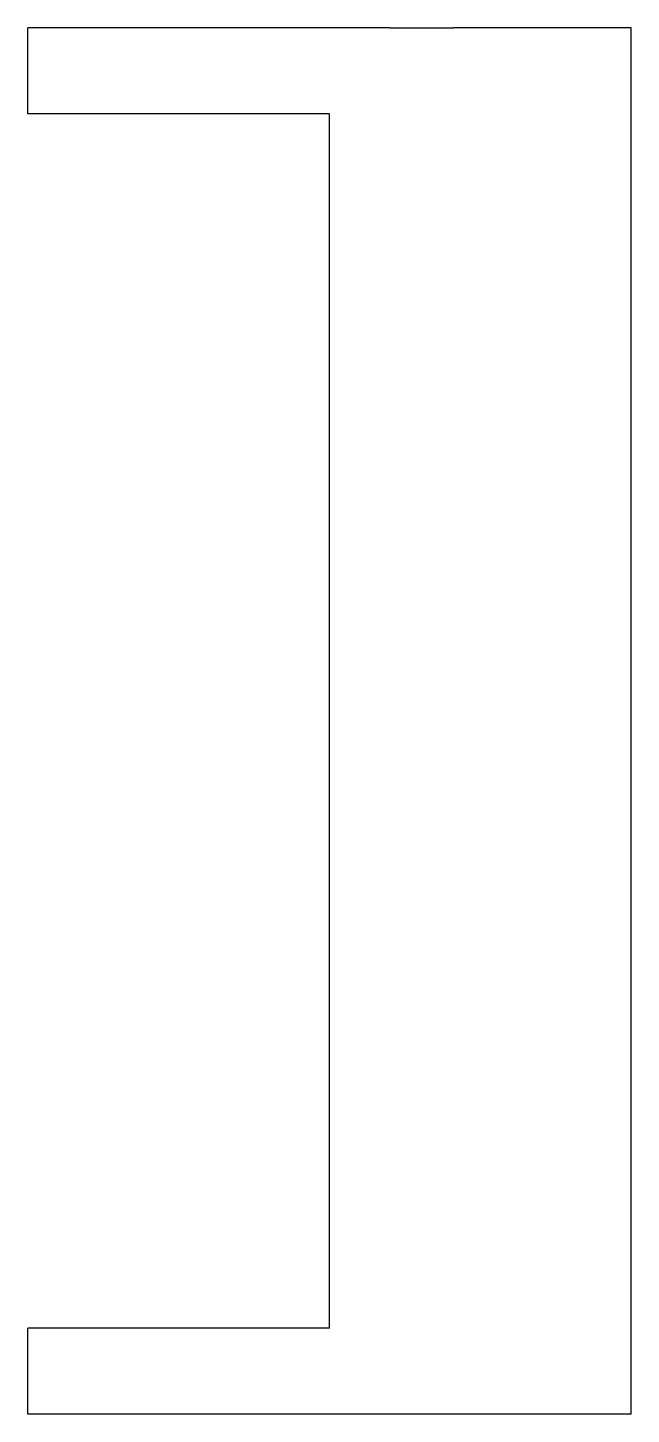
# Model space of a CAD drawing. Header units: metres. Extents: x 0 to 28, y -64.4 to 0.
import ezdxf

# ---------------------------------------------------------------- set-up
doc = ezdxf.new("R2010")
doc.units = ezdxf.units.M

msp = doc.modelspace()

# ---------------------------------------------------------------- linework, layer by layer
for points in [[(0, -4), (0, -3.92), (0, -3.84), (0, -3.76), (0, -3.68), (0, -3.6), (0, -3.52), (0, -3.44), (0, -3.36), (0, -3.28), (0, -3.2), (0, -3.12), (0, -3.04), (0, -2.96), (0, -2.88), (0, -2.8), (0, -2.72), (0, -2.64), (0, -2.56), (0, -2.48), (0, -2.4), (0, -2.32), (0, -2.24), (0, -2.16), (0, -2.08), (0, -2), (0, -1.92), (0, -1.84), (0, -1.76), (0, -1.68), (0, -1.6), (0, -1.52), (0, -1.44), (0, -1.36), (0, -1.28), (0, -1.2), (0, -1.12), (0, -1.04), (0, -0.96), (0, -0.88), (0, -0.8), (0, -0.72), (0, -0.64), (0, -0.56), (0, -0.48), (0, -0.4), (0, -0.32), (0, -0.24), (0, -0.16), (0, -0.08), (0, 0)], [(5, 0), (4.843, 0), (4.686, 0), (4.53, 0), (4.374, 0), (4.219, 0), (4.064, 0), (3.91, 0), (3.758, 0), (3.607, 0), (3.456, 0), (3.307, 0), (3.162, 0), (3.017, 0), (2.872, 0), (2.732, 0), (2.595, 0), (2.458, 0), (2.322, 0), (2.194, 0), (2.065, 0), (1.937, 0), (1.816, 0), (1.699, 0), (1.582, 0), (1.464, 0), (1.36, 0), (1.255, 0), (1.151, 0), (1.052, 0), (0.961, 0), (0.87, 0), (0.779, 0), (0.701, 0), (0.625, 0), (0.549, 0), (0.478, 0), (0.418, 0), (0.358, 0), (0.298, 0), (0.25, 0), (0.206, 0), (0.163, 0), (0.122, 0), (0.095, 0), (0.069, 0), (0.043, 0), (0.026, 0), (0.018, 0), (0.009, 0), (0, 0)], [(16.804, 0), (16.568, 0), (16.332, 0), (16.096, 0), (15.86, 0), (15.623, 0), (15.387, 0), (15.151, 0), (14.915, 0), (14.679, 0), (14.443, 0), (14.207, 0), (13.971, 0), (13.735, 0), (13.499, 0), (13.263, 0), (13.027, 0), (12.791, 0), (12.554, 0), (12.318, 0), (12.082, 0), (11.846, 0), (11.61, 0), (11.374, 0), (11.138, 0), (10.902, 0), (10.666, 0), (10.43, 0), (10.194, 0), (9.958, 0), (9.722, 0), (9.485, 0), (9.249, 0), (9.013, 0), (8.777, 0), (8.541, 0), (8.305, 0), (8.069, 0), (7.833, 0), (7.597, 0), (7.361, 0), (7.125, 0), (6.889, 0), (6.653, 0), (6.416, 0), (6.18, 0), (5.944, 0), (5.708, 0), (5.472, 0), (5.236, 0), (5, 0)], [(16.804, 0), (16.865, 0), (16.926, 0), (16.986, 0), (17.047, 0), (17.108, 0), (17.169, 0), (17.23, 0), (17.29, 0), (17.351, 0), (17.412, 0), (17.472, 0), (17.533, 0), (17.593, 0), (17.654, 0), (17.714, 0), (17.775, 0), (17.835, 0), (17.896, 0), (17.956, 0), (18.016, 0), (18.076, 0), (18.136, 0), (18.196, 0), (18.256, 0), (18.316, 0), (18.375, 0), (18.435, 0), (18.494, 0), (18.554, 0), (18.613, 0), (18.672, 0), (18.732, 0), (18.79, 0), (18.849, 0), (18.908, 0), (18.967, 0), (19.025, 0), (19.084, 0), (19.142, 0), (19.2, 0), (19.258, 0), (19.316, 0), (19.374, 0), (19.431, 0), (19.488, 0), (19.546, 0), (19.603, 0), (19.659, 0), (19.716, 0), (19.773, 0)], [(28, 0), (27.984, 0), (27.967, 0), (27.951, 0), (27.921, 0), (27.872, 0), (27.824, 0), (27.775, 0), (27.7, 0), (27.62, 0), (27.54, 0), (27.452, 0), (27.342, 0), (27.233, 0), (27.123, 0), (26.994, 0), (26.856, 0), (26.719, 0), (26.578, 0), (26.416, 0), (26.254, 0), (26.091, 0), (25.917, 0), (25.733, 0), (25.549, 0), (25.364, 0), (25.162, 0), (24.96, 0), (24.757, 0), (24.549, 0), (24.332, 0), (24.115, 0), (23.899, 0), (23.673, 0), (23.446, 0), (23.22, 0), (22.991, 0), (22.759, 0), (22.526, 0), (22.293, 0), (22.06, 0), (21.826, 0), (21.592, 0), (21.359, 0), (21.128, 0), (20.898, 0), (20.667, 0), (20.441, 0), (20.219, 0), (19.996, 0), (19.773, 0)], [(28, -64.4), (28, -63.112), (28, -61.824), (28, -60.536), (28, -59.248), (28, -57.96), (28, -56.672), (28, -55.384), (28, -54.096), (28, -52.808), (28, -51.52), (28, -50.232), (28, -48.944), (28, -47.656), (28, -46.368), (28, -45.08), (28, -43.792), (28, -42.504), (28, -41.216), (28, -39.928), (28, -38.64), (28, -37.352), (28, -36.064), (28, -34.776), (28, -33.488), (28, -32.2), (28, -30.912), (28, -29.624), (28, -28.336), (28, -27.048), (28, -25.76), (28, -24.472), (28, -23.184), (28, -21.896), (28, -20.608), (28, -19.32), (28, -18.032), (28, -16.744), (28, -15.456), (28, -14.168), (28, -12.88), (28, -11.592), (28, -10.304), (28, -9.016), (28, -7.728), (28, -6.44), (28, -5.152), (28, -3.864), (28, -2.576), (28, -1.288), (28, 0)], [(5, -4), (4.843, -4), (4.686, -4), (4.53, -4), (4.374, -4), (4.219, -4), (4.064, -4), (3.91, -4), (3.758, -4), (3.607, -4), (3.456, -4), (3.307, -4), (3.162, -4), (3.017, -4), (2.872, -4), (2.732, -4), (2.595, -4), (2.458, -4), (2.322, -4), (2.194, -4), (2.065, -4), (1.937, -4), (1.816, -4), (1.699, -4), (1.582, -4), (1.464, -4), (1.36, -4), (1.255, -4), (1.151, -4), (1.052, -4), (0.961, -4), (0.87, -4), (0.779, -4), (0.701, -4), (0.625, -4), (0.549, -4), (0.478, -4), (0.418, -4), (0.358, -4), (0.298, -4), (0.25, -4), (0.206, -4), (0.163, -4), (0.122, -4), (0.095, -4), (0.069, -4), (0.043, -4), (0.026, -4), (0.018, -4), (0.009, -4), (0, -4)], [(14, -4), (13.82, -4), (13.64, -4), (13.46, -4), (13.28, -4), (13.1, -4), (12.92, -4), (12.74, -4), (12.56, -4), (12.38, -4), (12.2, -4), (12.02, -4), (11.84, -4), (11.66, -4), (11.48, -4), (11.3, -4), (11.12, -4), (10.94, -4), (10.76, -4), (10.58, -4), (10.4, -4), (10.22, -4), (10.04, -4), (9.86, -4), (9.68, -4), (9.5, -4), (9.32, -4), (9.14, -4), (8.96, -4), (8.78, -4), (8.6, -4), (8.42, -4), (8.24, -4), (8.06, -4), (7.88, -4), (7.7, -4), (7.52, -4), (7.34, -4), (7.16, -4), (6.98, -4), (6.8, -4), (6.62, -4), (6.44, -4), (6.26, -4), (6.08, -4), (5.9, -4), (5.72, -4), (5.54, -4), (5.36, -4), (5.18, -4), (5, -4)], [(14, -60.4), (14, -59.272), (14, -58.144), (14, -57.016), (14, -55.888), (14, -54.76), (14, -53.632), (14, -52.504), (14, -51.376), (14, -50.248), (14, -49.12), (14, -47.992), (14, -46.864), (14, -45.736), (14, -44.608), (14, -43.48), (14, -42.352), (14, -41.224), (14, -40.096), (14, -38.968), (14, -37.84), (14, -36.712), (14, -35.584), (14, -34.456), (14, -33.328), (14, -32.2), (14, -31.072), (14, -29.944), (14, -28.816), (14, -27.688), (14, -26.56), (14, -25.432), (14, -24.304), (14, -23.176), (14, -22.048), (14, -20.92), (14, -19.792), (14, -18.664), (14, -17.536), (14, -16.408), (14, -15.28), (14, -14.152), (14, -13.024), (14, -11.896), (14, -10.768), (14, -9.64), (14, -8.512), (14, -7.384), (14, -6.256), (14, -5.128), (14, -4)], [(0, -64.4), (0, -64.32), (0, -64.24), (0, -64.16), (0, -64.08), (0, -64), (0, -63.92), (0, -63.84), (0, -63.76), (0, -63.68), (0, -63.6), (0, -63.52), (0, -63.44), (0, -63.36), (0, -63.28), (0, -63.2), (0, -63.12), (0, -63.04), (0, -62.96), (0, -62.88), (0, -62.8), (0, -62.72), (0, -62.64), (0, -62.56), (0, -62.48), (0, -62.4), (0, -62.32), (0, -62.24), (0, -62.16), (0, -62.08), (0, -62), (0, -61.92), (0, -61.84), (0, -61.76), (0, -61.68), (0, -61.6), (0, -61.52), (0, -61.44), (0, -61.36), (0, -61.28), (0, -61.2), (0, -61.12), (0, -61.04), (0, -60.96), (0, -60.88), (0, -60.8), (0, -60.72), (0, -60.64), (0, -60.56), (0, -60.48), (0, -60.4)], [(5, -60.4), (4.843, -60.4), (4.686, -60.4), (4.53, -60.4), (4.374, -60.4), (4.219, -60.4), (4.064, -60.4), (3.91, -60.4), (3.758, -60.4), (3.607, -60.4), (3.456, -60.4), (3.307, -60.4), (3.162, -60.4), (3.017, -60.4), (2.872, -60.4), (2.732, -60.4), (2.595, -60.4), (2.458, -60.4), (2.322, -60.4), (2.194, -60.4), (2.065, -60.4), (1.937, -60.4), (1.816, -60.4), (1.699, -60.4), (1.582, -60.4), (1.464, -60.4), (1.36, -60.4), (1.255, -60.4), (1.151, -60.4), (1.052, -60.4), (0.961, -60.4), (0.87, -60.4), (0.779, -60.4), (0.701, -60.4), (0.625, -60.4), (0.549, -60.4), (0.478, -60.4), (0.418, -60.4), (0.358, -60.4), (0.298, -60.4), (0.25, -60.4), (0.206, -60.4), (0.163, -60.4), (0.122, -60.4), (0.095, -60.4), (0.069, -60.4), (0.043, -60.4), (0.026, -60.4), (0.018, -60.4), (0.009, -60.4), (0, -60.4)], [(14, -60.4), (13.82, -60.4), (13.64, -60.4), (13.46, -60.4), (13.28, -60.4), (13.1, -60.4), (12.92, -60.4), (12.74, -60.4), (12.56, -60.4), (12.38, -60.4), (12.2, -60.4), (12.02, -60.4), (11.84, -60.4), (11.66, -60.4), (11.48, -60.4), (11.3, -60.4), (11.12, -60.4), (10.94, -60.4), (10.76, -60.4), (10.58, -60.4), (10.4, -60.4), (10.22, -60.4), (10.04, -60.4), (9.86, -60.4), (9.68, -60.4), (9.5, -60.4), (9.32, -60.4), (9.14, -60.4), (8.96, -60.4), (8.78, -60.4), (8.6, -60.4), (8.42, -60.4), (8.24, -60.4), (8.06, -60.4), (7.88, -60.4), (7.7, -60.4), (7.52, -60.4), (7.34, -60.4), (7.16, -60.4), (6.98, -60.4), (6.8, -60.4), (6.62, -60.4), (6.44, -60.4), (6.26, -60.4), (6.08, -60.4), (5.9, -60.4), (5.72, -60.4), (5.54, -60.4), (5.36, -60.4), (5.18, -60.4), (5, -60.4)], [(5, -64.4), (4.843, -64.4), (4.686, -64.4), (4.53, -64.4), (4.374, -64.4), (4.219, -64.4), (4.064, -64.4), (3.91, -64.4), (3.758, -64.4), (3.607, -64.4), (3.456, -64.4), (3.307, -64.4), (3.162, -64.4), (3.017, -64.4), (2.872, -64.4), (2.732, -64.4), (2.595, -64.4), (2.458, -64.4), (2.322, -64.4), (2.194, -64.4), (2.065, -64.4), (1.937, -64.4), (1.816, -64.4), (1.699, -64.4), (1.582, -64.4), (1.464, -64.4), (1.36, -64.4), (1.255, -64.4), (1.151, -64.4), (1.052, -64.4), (0.961, -64.4), (0.87, -64.4), (0.779, -64.4), (0.701, -64.4), (0.625, -64.4), (0.549, -64.4), (0.478, -64.4), (0.418, -64.4), (0.358, -64.4), (0.298, -64.4), (0.25, -64.4), (0.206, -64.4), (0.163, -64.4), (0.122, -64.4), (0.095, -64.4), (0.069, -64.4), (0.043, -64.4), (0.026, -64.4), (0.018, -64.4), (0.009, -64.4), (0, -64.4)], [(16.804, -64.4), (16.568, -64.4), (16.332, -64.4), (16.096, -64.4), (15.86, -64.4), (15.623, -64.4), (15.387, -64.4), (15.151, -64.4), (14.915, -64.4), (14.679, -64.4), (14.443, -64.4), (14.207, -64.4), (13.971, -64.4), (13.735, -64.4), (13.499, -64.4), (13.263, -64.4), (13.027, -64.4), (12.791, -64.4), (12.554, -64.4), (12.318, -64.4), (12.082, -64.4), (11.846, -64.4), (11.61, -64.4), (11.374, -64.4), (11.138, -64.4), (10.902, -64.4), (10.666, -64.4), (10.43, -64.4), (10.194, -64.4), (9.958, -64.4), (9.722, -64.4), (9.485, -64.4), (9.249, -64.4), (9.013, -64.4), (8.777, -64.4), (8.541, -64.4), (8.305, -64.4), (8.069, -64.4), (7.833, -64.4), (7.597, -64.4), (7.361, -64.4), (7.125, -64.4), (6.889, -64.4), (6.653, -64.4), (6.416, -64.4), (6.18, -64.4), (5.944, -64.4), (5.708, -64.4), (5.472, -64.4), (5.236, -64.4), (5, -64.4)], [(19.773, -64.4), (19.716, -64.4), (19.659, -64.4), (19.603, -64.4), (19.546, -64.4), (19.488, -64.4), (19.431, -64.4), (19.374, -64.4), (19.316, -64.4), (19.258, -64.4), (19.2, -64.4), (19.142, -64.4), (19.084, -64.4), (19.025, -64.4), (18.967, -64.4), (18.908, -64.4), (18.849, -64.4), (18.79, -64.4), (18.732, -64.4), (18.672, -64.4), (18.613, -64.4), (18.554, -64.4), (18.494, -64.4), (18.435, -64.4), (18.375, -64.4), (18.316, -64.4), (18.256, -64.4), (18.196, -64.4), (18.136, -64.4), (18.076, -64.4), (18.016, -64.4), (17.956, -64.4), (17.896, -64.4), (17.835, -64.4), (17.775, -64.4), (17.714, -64.4), (17.654, -64.4), (17.593, -64.4), (17.533, -64.4), (17.472, -64.4), (17.412, -64.4), (17.351, -64.4), (17.29, -64.4), (17.23, -64.4), (17.169, -64.4), (17.108, -64.4), (17.047, -64.4), (16.986, -64.4), (16.926, -64.4), (16.865, -64.4), (16.804, -64.4)], [(28, -64.4), (27.984, -64.4), (27.967, -64.4), (27.951, -64.4), (27.921, -64.4), (27.872, -64.4), (27.824, -64.4), (27.775, -64.4), (27.7, -64.4), (27.62, -64.4), (27.54, -64.4), (27.452, -64.4), (27.342, -64.4), (27.233, -64.4), (27.123, -64.4), (26.994, -64.4), (26.856, -64.4), (26.719, -64.4), (26.578, -64.4), (26.416, -64.4), (26.254, -64.4), (26.091, -64.4), (25.917, -64.4), (25.733, -64.4), (25.549, -64.4), (25.364, -64.4), (25.162, -64.4), (24.96, -64.4), (24.757, -64.4), (24.549, -64.4), (24.332, -64.4), (24.115, -64.4), (23.899, -64.4), (23.673, -64.4), (23.446, -64.4), (23.22, -64.4), (22.991, -64.4), (22.759, -64.4), (22.526, -64.4), (22.293, -64.4), (22.06, -64.4), (21.826, -64.4), (21.592, -64.4), (21.359, -64.4), (21.128, -64.4), (20.898, -64.4), (20.667, -64.4), (20.441, -64.4), (20.219, -64.4), (19.996, -64.4), (19.773, -64.4)]]:
    msp.add_lwpolyline(points)

doc.saveas('drawing.dxf')
